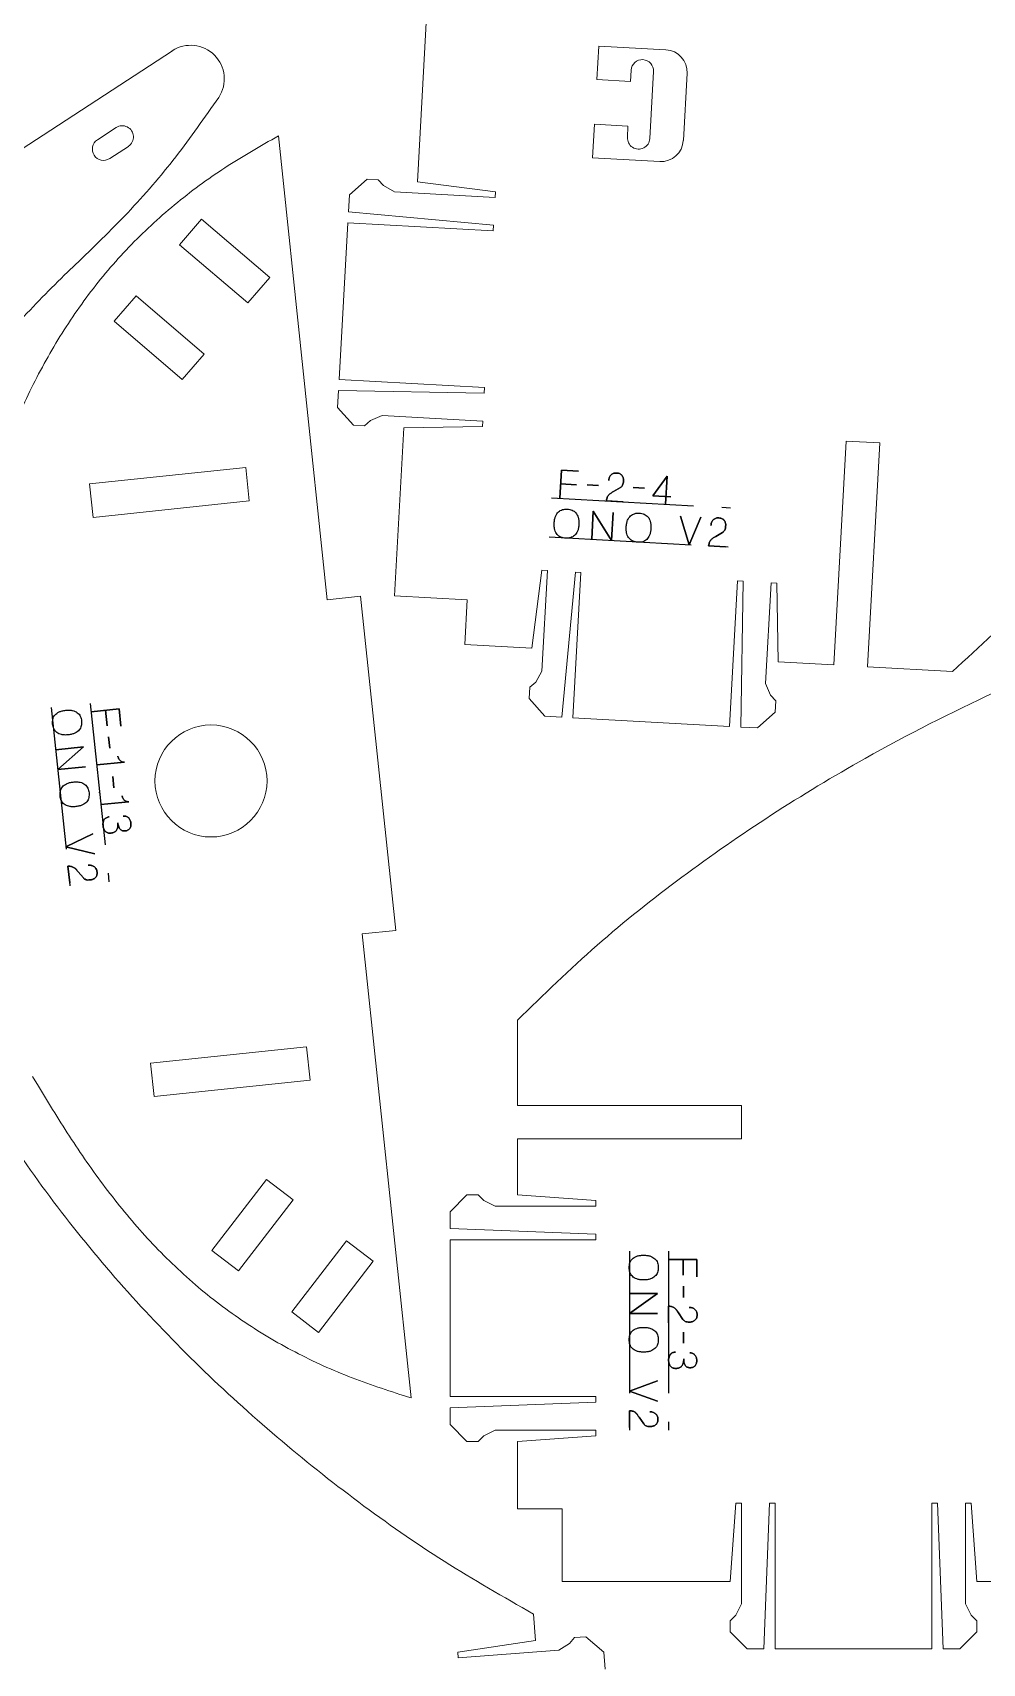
# Model space of a CAD drawing. Header units: millimetres. Extents: x 8 to 591, y 12 to 890.
# Drawn here: x 417.9 to 502.7, y 169.9 to 315.5 of the extents above; entities that cross this region are included whole.
import ezdxf

# ---------------------------------------------------------------- set-up
doc = ezdxf.new("R2010")
doc.units = ezdxf.units.MM
doc.header["$PDSIZE"] = -1
doc.linetypes.add('CENTERX2', pattern=[20.32, 12.7, -2.54, 2.54, -2.54])

msp = doc.modelspace()

# ---------------------------------------------------------------- linework, layer by layer
at = {"color": 7, "linetype": 'Continuous', "lineweight": 15}
for p, q in [((453.66, 328.13), (452.23, 302.17)), ((409.47, 300.23), (430.36, 313.87)), ((468.42, 314.29), (468.26, 311.3)), ((474.41, 313.96), (468.42, 314.29)), ((471.25, 311.13), (471.31, 312.13)), ((473.31, 312.02), (472.97, 306.03)), ((475.97, 305.87), (476.3, 311.86)), ((468.26, 311.3), (471.25, 311.13)), ((468.04, 307.31), (467.87, 304.31)), ((471.03, 307.14), (468.04, 307.31)), ((425.35, 307.02), (423.67, 305.92)), ((444.18, 264.87), (439.83, 306.28)), ((470.98, 306.14), (471.03, 307.14)), ((426.44, 305.34), (424.77, 304.25)), ((467.87, 304.31), (473.86, 303.98)), ((446.16, 301), (447.74, 302.42)), ((447.74, 302.42), (448.74, 302.36)), ((448.74, 302.36), (449.21, 301.83)), ((449.21, 301.83), (450.18, 301.28)), ((459.19, 301.28), (452.23, 302.17)), ((446.07, 299.5), (446.16, 301)), ((450.18, 301.28), (459.16, 300.78)), ((459.16, 300.78), (459.19, 301.28)), ((432.96, 298.84), (431.01, 296.56)), ((439.05, 293.64), (432.96, 298.84)), ((446.02, 298.5), (445.25, 284.53)), ((446.02, 298.5), (459, 297.79)), ((459.03, 298.29), (446.07, 299.5)), ((459, 297.79), (459.03, 298.29)), ((431.01, 296.56), (437.1, 291.36)), ((421.72, 294.79), (420.99, 294.11)), ((437.1, 291.36), (439.05, 293.64)), ((427.12, 292), (425.17, 289.72)), ((433.2, 286.8), (427.12, 292)), ((425.17, 289.72), (431.25, 284.52)), ((431.25, 284.52), (433.2, 286.8)), ((445.25, 284.53), (458.23, 283.81)), ((445.19, 283.53), (445.11, 282.03)), ((458.2, 283.31), (445.19, 283.53)), ((458.23, 283.81), (458.2, 283.31)), ((445.11, 282.03), (446.53, 280.45)), ((448.05, 280.87), (449.08, 281.31)), ((449.08, 281.31), (458.06, 280.81)), ((446.53, 280.45), (447.52, 280.39)), ((447.52, 280.39), (448.05, 280.87)), ((450.19, 265.22), (451.02, 280.2)), ((458.04, 280.32), (451.02, 280.2)), ((458.06, 280.81), (458.04, 280.32)), ((490.51, 279.02), (489.41, 259.05)), ((493.51, 278.86), (490.51, 279.02)), ((492.41, 258.89), (493.51, 278.86)), ((436.91, 276.67), (422.98, 275.21)), ((437.22, 273.69), (436.91, 276.67)), ((422.98, 275.21), (423.3, 272.22)), ((423.3, 272.22), (437.22, 273.69)), ((463.34, 267.5), (462.45, 260.54)), ((463.84, 267.48), (463.34, 267.5)), ((463.34, 258.49), (463.84, 267.48)), ((466.33, 267.34), (465.12, 254.39)), ((466.12, 254.33), (466.83, 267.31)), ((466.83, 267.31), (466.33, 267.34)), ((480.1, 253.56), (480.81, 266.54)), ((480.81, 266.54), (481.31, 266.51)), ((481.31, 266.51), (481.09, 253.5)), ((447.16, 265.18), (444.18, 264.87)), ((450.3, 235.34), (447.16, 265.18)), ((456.68, 264.87), (450.19, 265.22)), ((483.31, 257.39), (483.81, 266.37)), ((483.81, 266.37), (484.31, 266.35)), ((484.31, 266.35), (484.42, 259.33)), ((456.46, 260.87), (456.68, 264.87)), ((462.45, 260.54), (456.46, 260.87)), ((489.41, 259.05), (484.42, 259.33)), ((462.79, 257.52), (463.34, 258.49)), ((500, 258.47), (492.41, 258.89)), ((462.21, 256.05), (462.26, 257.05)), ((462.26, 257.05), (462.79, 257.52)), ((483.76, 256.36), (483.31, 257.39)), ((484.23, 255.84), (483.76, 256.36)), ((463.62, 254.47), (462.21, 256.05)), ((482.59, 253.42), (484.17, 254.84)), ((484.17, 254.84), (484.23, 255.84)), ((465.12, 254.39), (463.62, 254.47)), ((480.1, 253.56), (466.12, 254.33)), ((481.09, 253.5), (482.59, 253.42)), ((450.3, 235.34), (447.31, 235.03)), ((447.31, 235.03), (451.67, 193.62)), ((461.16, 227.33), (461.16, 219.73)), ((428.42, 223.49), (442.34, 224.96)), ((442.34, 224.96), (442.65, 221.97)), ((428.73, 220.51), (428.42, 223.49)), ((418.4, 221.44), (417.89, 222.3)), ((442.65, 221.97), (428.73, 220.51)), ((461.16, 219.73), (481.16, 219.73)), ((481.16, 219.73), (481.16, 216.73)), ((461.16, 216.73), (461.16, 211.73)), ((481.16, 216.73), (461.16, 216.73)), ((433.89, 206.77), (438.75, 213.12)), ((438.75, 213.12), (441.14, 211.29)), ((441.14, 211.29), (436.27, 204.95)), ((455.16, 210.23), (456.66, 211.73)), ((456.66, 211.73), (457.66, 211.73)), ((457.66, 211.73), (458.16, 211.23)), ((458.16, 211.23), (459.16, 210.73)), ((468.16, 211.23), (461.16, 211.73)), ((468.16, 210.73), (468.16, 211.23)), ((455.16, 208.73), (455.16, 210.23)), ((459.16, 210.73), (468.16, 210.73)), ((468.16, 208.23), (455.16, 208.73)), ((468.16, 207.73), (468.16, 208.23)), ((436.27, 204.95), (433.89, 206.77)), ((441.03, 201.29), (445.9, 207.64)), ((445.9, 207.64), (448.28, 205.82)), ((455.16, 207.73), (455.16, 193.73)), ((455.16, 207.73), (468.16, 207.73)), ((448.28, 205.82), (443.41, 199.47)), ((443.41, 199.47), (441.03, 201.29)), ((455.16, 193.73), (468.16, 193.73)), ((468.16, 193.73), (468.16, 193.23)), ((468.16, 193.23), (455.16, 192.73)), ((455.16, 192.73), (455.16, 191.23)), ((455.16, 191.23), (456.66, 189.73)), ((458.16, 190.23), (459.16, 190.73)), ((459.16, 190.73), (468.16, 190.73)), ((468.16, 190.73), (468.16, 190.23)), ((456.66, 189.73), (457.66, 189.73)), ((457.66, 189.73), (458.16, 190.23)), ((468.16, 190.23), (461.16, 189.73)), ((461.16, 189.73), (461.16, 183.73)), ((461.16, 183.73), (465.16, 183.73)), ((465.16, 183.73), (465.16, 177.23)), ((480.66, 184.23), (480.16, 177.23)), ((481.16, 184.23), (480.66, 184.23)), ((481.16, 175.23), (481.16, 184.23)), ((483.66, 184.23), (483.16, 171.23)), ((484.16, 184.23), (483.66, 184.23)), ((484.16, 171.23), (484.16, 184.23)), ((498.16, 184.23), (498.66, 184.23)), ((498.16, 171.23), (498.16, 184.23)), ((498.66, 184.23), (499.16, 171.23)), ((501.16, 184.23), (501.66, 184.23)), ((501.16, 175.23), (501.16, 184.23)), ((501.66, 184.23), (502.16, 177.23)), ((465.16, 177.23), (480.16, 177.23)), ((528.16, 177.23), (502.16, 177.23)), ((480.66, 174.23), (481.16, 175.23)), ((501.66, 174.23), (501.16, 175.23)), ((462.78, 171.95), (462.6, 174.32)), ((480.16, 173.73), (480.66, 174.23)), ((480.16, 172.73), (480.16, 173.73)), ((502.16, 173.73), (501.66, 174.23)), ((502.16, 172.73), (502.16, 173.73)), ((455.84, 170.92), (462.78, 171.95)), ((466.27, 172.22), (465.81, 171.68)), ((467.27, 172.29), (466.27, 172.22)), ((468.88, 170.91), (467.27, 172.29)), ((481.66, 171.23), (480.16, 172.73)), ((500.66, 171.23), (502.16, 172.73)), ((455.88, 170.42), (455.84, 170.92)), ((464.85, 171.1), (455.88, 170.42)), ((465.81, 171.68), (464.85, 171.1)), ((468.99, 169.41), (468.88, 170.91)), ((483.16, 171.23), (481.66, 171.23)), ((498.16, 171.23), (484.16, 171.23)), ((499.16, 171.23), (500.66, 171.23))]:
    msp.add_line(p, q, dxfattribs=at)
at = {"color": 7, "linetype": 'CENTERX2'}
for p, q in [((464.2, 273.97), (480.17, 273.08)), ((464, 270.47), (479.98, 269.59)), ((419.55, 255.24), (421.22, 239.33)), ((423.03, 255.61), (424.7, 239.69)), ((471.16, 206.73), (471.16, 190.73)), ((474.66, 206.73), (474.66, 190.73))]:
    msp.add_line(p, q, dxfattribs=at)
at = {"color": 7, "linetype": 'Continuous', "flags": 128}
for points in [[(465.08, 276.42), (466.62, 276.34), (466.62, 276.34), (465.08, 276.42), (465.08, 276.42), (464.94, 273.93), (464.94, 273.93), (465.08, 276.42)], [(465.01, 275.21), (466.42, 275.13), (466.42, 275.13), (465.01, 275.21)], [(469.11, 273.69), (469.12, 273.79), (469.14, 273.87), (469.16, 273.95), (469.18, 274.01), (469.21, 274.08), (469.25, 274.13), (469.29, 274.19), (469.33, 274.23), (469.37, 274.28), (469.42, 274.32), (469.47, 274.36), (469.52, 274.39), (469.63, 274.46), (469.74, 274.53), (469.74, 274.53), (470.35, 274.89), (470.35, 274.89), (470.4, 274.92), (470.44, 274.95), (470.47, 274.99), (470.5, 275.02), (470.55, 275.1), (470.58, 275.18), (470.6, 275.26), (470.62, 275.35), (470.62, 275.44), (470.63, 275.53), (470.63, 275.53), (470.63, 275.57), (470.63, 275.62), (470.62, 275.67), (470.61, 275.72), (470.59, 275.78), (470.57, 275.83), (470.55, 275.88), (470.52, 275.93), (470.48, 275.98), (470.44, 276.02), (470.39, 276.06), (470.33, 276.1), (470.27, 276.13), (470.19, 276.16), (470.11, 276.17), (470.03, 276.18), (470.03, 276.18), (469.94, 276.18), (469.85, 276.17), (469.78, 276.16), (469.71, 276.14), (469.65, 276.1), (469.59, 276.07), (469.54, 276.03), (469.49, 275.98), (469.45, 275.93), (469.41, 275.88), (469.38, 275.82), (469.36, 275.76), (469.34, 275.69), (469.33, 275.63), (469.32, 275.57), (469.31, 275.5), (469.31, 275.5), (469.32, 275.57), (469.33, 275.63), (469.34, 275.69), (469.36, 275.76), (469.38, 275.82), (469.41, 275.88), (469.45, 275.93), (469.49, 275.98), (469.54, 276.03), (469.59, 276.07), (469.65, 276.1), (469.71, 276.14), (469.78, 276.16), (469.85, 276.17), (469.94, 276.18), (470.03, 276.18), (470.03, 276.18), (470.11, 276.17), (470.19, 276.16), (470.27, 276.13), (470.33, 276.1), (470.39, 276.06), (470.44, 276.02), (470.48, 275.98), (470.52, 275.93), (470.55, 275.88), (470.57, 275.83), (470.59, 275.78), (470.61, 275.72), (470.62, 275.67), (470.63, 275.62), (470.63, 275.57), (470.63, 275.53), (470.63, 275.53), (470.62, 275.44), (470.62, 275.35), (470.6, 275.26), (470.58, 275.18), (470.55, 275.1), (470.5, 275.02), (470.47, 274.99), (470.44, 274.95), (470.4, 274.92), (470.35, 274.89), (470.35, 274.89), (469.74, 274.53), (469.74, 274.53), (469.63, 274.46), (469.52, 274.39), (469.47, 274.36), (469.42, 274.32), (469.37, 274.28), (469.33, 274.23), (469.29, 274.19), (469.25, 274.13), (469.21, 274.08), (469.18, 274.01), (469.16, 273.95), (469.14, 273.87), (469.12, 273.79), (469.11, 273.69), (469.11, 273.69), (470.6, 273.61), (470.6, 273.61), (469.11, 273.69)], [(474.52, 275.9), (473.25, 274.13), (473.25, 274.13), (474.86, 274.04), (474.86, 274.04), (473.25, 274.13), (473.25, 274.13), (474.52, 275.9), (474.52, 275.9), (474.38, 273.4), (474.38, 273.4), (474.52, 275.9)], [(468.4, 275.05), (467.39, 275.11), (467.39, 275.11), (468.4, 275.05)], [(472.5, 274.82), (471.49, 274.88), (471.49, 274.88), (472.5, 274.82)], [(465.47, 270.36), (465.36, 270.37), (465.25, 270.39), (465.15, 270.41), (465.05, 270.45), (464.96, 270.49), (464.87, 270.55), (464.79, 270.61), (464.71, 270.69), (464.65, 270.77), (464.59, 270.87), (464.54, 270.98), (464.5, 271.1), (464.48, 271.16), (464.47, 271.23), (464.46, 271.3), (464.45, 271.38), (464.44, 271.46), (464.44, 271.54), (464.44, 271.62), (464.45, 271.71), (464.45, 271.71), (464.45, 271.8), (464.46, 271.88), (464.47, 271.96), (464.48, 272.04), (464.5, 272.11), (464.52, 272.18), (464.54, 272.25), (464.57, 272.31), (464.62, 272.43), (464.68, 272.53), (464.75, 272.62), (464.82, 272.7), (464.91, 272.77), (464.99, 272.83), (465.09, 272.87), (465.19, 272.91), (465.29, 272.93), (465.39, 272.95), (465.5, 272.95), (465.62, 272.95), (465.62, 272.95), (465.73, 272.94), (465.84, 272.92), (465.94, 272.89), (466.04, 272.86), (466.13, 272.81), (466.22, 272.76), (466.3, 272.69), (466.38, 272.62), (466.44, 272.53), (466.5, 272.43), (466.55, 272.32), (466.59, 272.2), (466.61, 272.14), (466.62, 272.07), (466.63, 272), (466.64, 271.92), (466.65, 271.84), (466.65, 271.76), (466.65, 271.68), (466.64, 271.59), (466.64, 271.59), (466.64, 271.5), (466.63, 271.42), (466.62, 271.34), (466.6, 271.26), (466.59, 271.19), (466.57, 271.12), (466.55, 271.05), (466.52, 270.99), (466.47, 270.87), (466.41, 270.77), (466.34, 270.68), (466.26, 270.6), (466.18, 270.54), (466.1, 270.48), (466, 270.44), (465.9, 270.4), (465.8, 270.38), (465.69, 270.36), (465.59, 270.36)], [(465.47, 270.36), (465.36, 270.37), (465.25, 270.39), (465.15, 270.41), (465.05, 270.45), (464.96, 270.49), (464.87, 270.55), (464.79, 270.61), (464.71, 270.69), (464.65, 270.77), (464.59, 270.87), (464.54, 270.98), (464.5, 271.1), (464.48, 271.16), (464.47, 271.23), (464.46, 271.3), (464.45, 271.38), (464.44, 271.46), (464.44, 271.54), (464.44, 271.62), (464.45, 271.71), (464.45, 271.71), (464.45, 271.8), (464.46, 271.88), (464.47, 271.96), (464.48, 272.04), (464.5, 272.11), (464.52, 272.18), (464.54, 272.25), (464.57, 272.31), (464.62, 272.43), (464.68, 272.53), (464.75, 272.62), (464.82, 272.7), (464.91, 272.77), (464.99, 272.83), (465.09, 272.87), (465.19, 272.91), (465.29, 272.93), (465.39, 272.95), (465.5, 272.95), (465.62, 272.95), (465.62, 272.95), (465.73, 272.94), (465.84, 272.92), (465.94, 272.89), (466.04, 272.86), (466.13, 272.81), (466.22, 272.76), (466.3, 272.69), (466.38, 272.62), (466.44, 272.53), (466.5, 272.43), (466.55, 272.32), (466.59, 272.2), (466.61, 272.14), (466.62, 272.07), (466.63, 272), (466.64, 271.92), (466.65, 271.84), (466.65, 271.76), (466.65, 271.68), (466.64, 271.59), (466.64, 271.59), (466.64, 271.5), (466.63, 271.42), (466.62, 271.34), (466.6, 271.26), (466.59, 271.19), (466.57, 271.12), (466.55, 271.05), (466.52, 270.99), (466.47, 270.87), (466.41, 270.77), (466.34, 270.68), (466.26, 270.6), (466.18, 270.54), (466.1, 270.48), (466, 270.44), (465.9, 270.4), (465.8, 270.38), (465.69, 270.36), (465.59, 270.36), (465.47, 270.36)], [(467.93, 272.76), (469.57, 270.16), (469.57, 270.16), (469.7, 272.66), (469.7, 272.66), (469.57, 270.16), (469.57, 270.16), (467.93, 272.76), (467.93, 272.76), (467.79, 270.26), (467.79, 270.26), (467.93, 272.76)], [(471.91, 270), (471.79, 270.01), (471.69, 270.03), (471.58, 270.06), (471.48, 270.09), (471.39, 270.14), (471.3, 270.19), (471.22, 270.26), (471.15, 270.33), (471.08, 270.42), (471.02, 270.52), (470.97, 270.62), (470.93, 270.74), (470.91, 270.81), (470.9, 270.88), (470.89, 270.95), (470.88, 271.02), (470.88, 271.1), (470.87, 271.18), (470.87, 271.27), (470.88, 271.36), (470.88, 271.36), (470.88, 271.44), (470.89, 271.53), (470.9, 271.61), (470.92, 271.69), (470.93, 271.76), (470.95, 271.83), (470.97, 271.9), (471, 271.96), (471.05, 272.07), (471.11, 272.18), (471.18, 272.27), (471.26, 272.35), (471.34, 272.42), (471.43, 272.47), (471.52, 272.52), (471.62, 272.55), (471.72, 272.58), (471.83, 272.59), (471.94, 272.6), (472.05, 272.6), (472.05, 272.6), (472.16, 272.59), (472.27, 272.57), (472.37, 272.54), (472.47, 272.5), (472.57, 272.46), (472.65, 272.4), (472.73, 272.34), (472.81, 272.26), (472.88, 272.18), (472.93, 272.08), (472.98, 271.97), (473.02, 271.85), (473.04, 271.78), (473.05, 271.71), (473.06, 271.64), (473.07, 271.57), (473.08, 271.49), (473.08, 271.41), (473.08, 271.32), (473.08, 271.24), (473.08, 271.24), (473.07, 271.15), (473.06, 271.06), (473.05, 270.98), (473.04, 270.9), (473.02, 270.83), (473, 270.76), (472.98, 270.69), (472.96, 270.63), (472.9, 270.52), (472.84, 270.42), (472.77, 270.32), (472.7, 270.25), (472.62, 270.18), (472.53, 270.13), (472.43, 270.08), (472.34, 270.05), (472.23, 270.02), (472.13, 270.01), (472.02, 270)], [(471.91, 270), (471.79, 270.01), (471.69, 270.03), (471.58, 270.06), (471.48, 270.09), (471.39, 270.14), (471.3, 270.19), (471.22, 270.26), (471.15, 270.33), (471.08, 270.42), (471.02, 270.52), (470.97, 270.62), (470.93, 270.74), (470.91, 270.81), (470.9, 270.88), (470.89, 270.95), (470.88, 271.02), (470.88, 271.1), (470.87, 271.18), (470.87, 271.27), (470.88, 271.36), (470.88, 271.36), (470.88, 271.44), (470.89, 271.53), (470.9, 271.61), (470.92, 271.69), (470.93, 271.76), (470.95, 271.83), (470.97, 271.9), (471, 271.96), (471.05, 272.07), (471.11, 272.18), (471.18, 272.27), (471.26, 272.35), (471.34, 272.42), (471.43, 272.47), (471.52, 272.52), (471.62, 272.55), (471.72, 272.58), (471.83, 272.59), (471.94, 272.6), (472.05, 272.6), (472.05, 272.6), (472.16, 272.59), (472.27, 272.57), (472.37, 272.54), (472.47, 272.5), (472.57, 272.46), (472.65, 272.4), (472.73, 272.34), (472.81, 272.26), (472.88, 272.18), (472.93, 272.08), (472.98, 271.97), (473.02, 271.85), (473.04, 271.78), (473.05, 271.71), (473.06, 271.64), (473.07, 271.57), (473.08, 271.49), (473.08, 271.41), (473.08, 271.32), (473.08, 271.24), (473.08, 271.24), (473.07, 271.15), (473.06, 271.06), (473.05, 270.98), (473.04, 270.9), (473.02, 270.83), (473, 270.76), (472.98, 270.69), (472.96, 270.63), (472.9, 270.52), (472.84, 270.42), (472.77, 270.32), (472.7, 270.25), (472.62, 270.18), (472.53, 270.13), (472.43, 270.08), (472.34, 270.05), (472.23, 270.02), (472.13, 270.01), (472.02, 270), (471.91, 270)], [(476.48, 269.78), (475.71, 272.33), (475.71, 272.33), (476.48, 269.78), (476.48, 269.78), (477.53, 272.23), (477.53, 272.23), (476.48, 269.78)], [(478.23, 269.69), (478.24, 269.78), (478.26, 269.86), (478.28, 269.94), (478.3, 270.01), (478.33, 270.07), (478.37, 270.12), (478.41, 270.18), (478.45, 270.23), (478.49, 270.27), (478.54, 270.31), (478.59, 270.35), (478.64, 270.39), (478.75, 270.45), (478.86, 270.52), (478.86, 270.52), (479.47, 270.88), (479.47, 270.88), (479.52, 270.91), (479.56, 270.95), (479.59, 270.98), (479.62, 271.02), (479.67, 271.09), (479.7, 271.17), (479.72, 271.26), (479.74, 271.34), (479.74, 271.43), (479.75, 271.52), (479.75, 271.52), (479.75, 271.56), (479.75, 271.61), (479.74, 271.66), (479.73, 271.71), (479.71, 271.77), (479.69, 271.82), (479.67, 271.87), (479.64, 271.92), (479.6, 271.97), (479.56, 272.01), (479.51, 272.05), (479.45, 272.09), (479.39, 272.12), (479.31, 272.15), (479.23, 272.16), (479.15, 272.17), (479.15, 272.17), (479.06, 272.17), (478.97, 272.17), (478.9, 272.15), (478.83, 272.13), (478.77, 272.1), (478.71, 272.06), (478.66, 272.02), (478.61, 271.97), (478.57, 271.92), (478.53, 271.87), (478.5, 271.81), (478.48, 271.75), (478.46, 271.68), (478.45, 271.62), (478.44, 271.56), (478.43, 271.49), (478.43, 271.49), (478.44, 271.56), (478.45, 271.62), (478.46, 271.68), (478.48, 271.75), (478.5, 271.81), (478.53, 271.87), (478.57, 271.92), (478.61, 271.97), (478.66, 272.02), (478.71, 272.06), (478.77, 272.1), (478.83, 272.13), (478.9, 272.15), (478.97, 272.17), (479.06, 272.17), (479.15, 272.17), (479.15, 272.17), (479.23, 272.16), (479.31, 272.15), (479.39, 272.12), (479.45, 272.09), (479.51, 272.05), (479.56, 272.01), (479.6, 271.97), (479.64, 271.92), (479.67, 271.87), (479.69, 271.82), (479.71, 271.77), (479.73, 271.71), (479.74, 271.66), (479.75, 271.61), (479.75, 271.56), (479.75, 271.52), (479.75, 271.52), (479.74, 271.43), (479.74, 271.34), (479.72, 271.26), (479.7, 271.17), (479.67, 271.09), (479.62, 271.02), (479.59, 270.98), (479.56, 270.95), (479.52, 270.91), (479.47, 270.88), (479.47, 270.88), (478.86, 270.52), (478.86, 270.52), (478.75, 270.45), (478.64, 270.39), (478.59, 270.35), (478.54, 270.31), (478.49, 270.27), (478.45, 270.23), (478.41, 270.18), (478.37, 270.12), (478.33, 270.07), (478.3, 270.01), (478.28, 269.94), (478.26, 269.86), (478.24, 269.78), (478.23, 269.69), (478.23, 269.69), (479.72, 269.6), (479.72, 269.6), (478.23, 269.69)], [(419.67, 253.77), (419.66, 253.88), (419.67, 253.99), (419.68, 254.1), (419.7, 254.2), (419.72, 254.3), (419.76, 254.4), (419.81, 254.49), (419.88, 254.57), (419.95, 254.65), (420.04, 254.72), (420.14, 254.79), (420.25, 254.85), (420.31, 254.88), (420.37, 254.9), (420.44, 254.92), (420.52, 254.94), (420.59, 254.96), (420.67, 254.98), (420.76, 254.99), (420.84, 255), (420.84, 255), (420.93, 255.01), (421.02, 255.01), (421.1, 255.01), (421.18, 255.01), (421.25, 255.01), (421.32, 255), (421.39, 254.99), (421.46, 254.98), (421.58, 254.94), (421.69, 254.9), (421.79, 254.85), (421.88, 254.78), (421.96, 254.71), (422.03, 254.64), (422.09, 254.55), (422.14, 254.46), (422.18, 254.36), (422.21, 254.26), (422.24, 254.15), (422.25, 254.04), (422.25, 254.04), (422.26, 253.93), (422.26, 253.82), (422.25, 253.71), (422.23, 253.61), (422.2, 253.51), (422.16, 253.41), (422.11, 253.32), (422.05, 253.24), (421.97, 253.16), (421.88, 253.08), (421.78, 253.02), (421.67, 252.96), (421.61, 252.93), (421.54, 252.91), (421.47, 252.89), (421.4, 252.87), (421.33, 252.85), (421.25, 252.83), (421.16, 252.82), (421.08, 252.81), (421.08, 252.81), (420.99, 252.8), (420.9, 252.8), (420.82, 252.79), (420.74, 252.8), (420.67, 252.8), (420.59, 252.81), (420.53, 252.82), (420.46, 252.83), (420.34, 252.87), (420.23, 252.91), (420.13, 252.96), (420.04, 253.03), (419.96, 253.1), (419.89, 253.17), (419.83, 253.26), (419.78, 253.35), (419.74, 253.45), (419.71, 253.55), (419.69, 253.66)], [(419.67, 253.77), (419.66, 253.88), (419.67, 253.99), (419.68, 254.1), (419.7, 254.2), (419.72, 254.3), (419.76, 254.4), (419.81, 254.49), (419.88, 254.57), (419.95, 254.65), (420.04, 254.72), (420.14, 254.79), (420.25, 254.85), (420.31, 254.88), (420.37, 254.9), (420.44, 254.92), (420.52, 254.94), (420.59, 254.96), (420.67, 254.98), (420.76, 254.99), (420.84, 255), (420.84, 255), (420.93, 255.01), (421.02, 255.01), (421.1, 255.01), (421.18, 255.01), (421.25, 255.01), (421.32, 255), (421.39, 254.99), (421.46, 254.98), (421.58, 254.94), (421.69, 254.9), (421.79, 254.85), (421.88, 254.78), (421.96, 254.71), (422.03, 254.64), (422.09, 254.55), (422.14, 254.46), (422.18, 254.36), (422.21, 254.26), (422.24, 254.15), (422.25, 254.04), (422.25, 254.04), (422.26, 253.93), (422.26, 253.82), (422.25, 253.71), (422.23, 253.61), (422.2, 253.51), (422.16, 253.41), (422.11, 253.32), (422.05, 253.24), (421.97, 253.16), (421.88, 253.08), (421.78, 253.02), (421.67, 252.96), (421.61, 252.93), (421.54, 252.91), (421.47, 252.89), (421.4, 252.87), (421.33, 252.85), (421.25, 252.83), (421.16, 252.82), (421.08, 252.81), (421.08, 252.81), (420.99, 252.8), (420.9, 252.8), (420.82, 252.79), (420.74, 252.8), (420.67, 252.8), (420.59, 252.81), (420.53, 252.82), (420.46, 252.83), (420.34, 252.87), (420.23, 252.91), (420.13, 252.96), (420.04, 253.03), (419.96, 253.1), (419.89, 253.17), (419.83, 253.26), (419.78, 253.35), (419.74, 253.45), (419.71, 253.55), (419.69, 253.66), (419.67, 253.77)], [(425.6, 255.12), (425.76, 253.58), (425.76, 253.58), (425.6, 255.12), (425.6, 255.12), (423.11, 254.86), (423.11, 254.86), (425.6, 255.12)], [(424.39, 255), (424.54, 253.6), (424.54, 253.6), (424.39, 255)], [(424.77, 251.63), (424.67, 252.63), (424.67, 252.63), (424.77, 251.63)], [(422.43, 251.73), (420.13, 249.7), (420.13, 249.7), (422.62, 249.96), (422.62, 249.96), (420.13, 249.7), (420.13, 249.7), (422.43, 251.73), (422.43, 251.73), (419.95, 251.47), (419.95, 251.47), (422.43, 251.73)], [(426.09, 250.38), (426.02, 250.38), (425.95, 250.38), (425.88, 250.4), (425.83, 250.42), (425.77, 250.45), (425.73, 250.49), (425.69, 250.52), (425.65, 250.57), (425.61, 250.61), (425.59, 250.66), (425.56, 250.7), (425.54, 250.75), (425.52, 250.8), (425.51, 250.84), (425.5, 250.88), (425.49, 250.91), (425.49, 250.91), (425.5, 250.88), (425.51, 250.84), (425.52, 250.8), (425.54, 250.75), (425.56, 250.7), (425.59, 250.66), (425.61, 250.61), (425.65, 250.57), (425.69, 250.52), (425.73, 250.49), (425.77, 250.45), (425.83, 250.42), (425.88, 250.4), (425.95, 250.38), (426.02, 250.38), (426.09, 250.38), (426.09, 250.38), (423.61, 250.12), (423.61, 250.12), (426.09, 250.38)], [(425.14, 248.09), (425.04, 249.09), (425.04, 249.09), (425.14, 248.09)], [(420.35, 247.36), (420.34, 247.47), (420.34, 247.58), (420.35, 247.69), (420.37, 247.79), (420.4, 247.89), (420.44, 247.99), (420.49, 248.08), (420.55, 248.17), (420.62, 248.24), (420.71, 248.32), (420.81, 248.38), (420.92, 248.44), (420.98, 248.47), (421.05, 248.49), (421.12, 248.52), (421.19, 248.54), (421.27, 248.55), (421.35, 248.57), (421.43, 248.58), (421.52, 248.59), (421.52, 248.59), (421.61, 248.6), (421.69, 248.61), (421.77, 248.61), (421.85, 248.61), (421.92, 248.6), (422, 248.59), (422.07, 248.58), (422.13, 248.57), (422.25, 248.54), (422.37, 248.49), (422.47, 248.44), (422.56, 248.38), (422.64, 248.31), (422.71, 248.23), (422.77, 248.14), (422.82, 248.05), (422.86, 247.95), (422.89, 247.85), (422.91, 247.75), (422.93, 247.63), (422.93, 247.63), (422.94, 247.52), (422.93, 247.41), (422.92, 247.31), (422.9, 247.2), (422.88, 247.1), (422.84, 247.01), (422.78, 246.92), (422.72, 246.83), (422.65, 246.75), (422.56, 246.68), (422.46, 246.61), (422.34, 246.55), (422.28, 246.53), (422.22, 246.5), (422.15, 246.48), (422.08, 246.46), (422, 246.44), (421.92, 246.43), (421.84, 246.41), (421.75, 246.4), (421.75, 246.4), (421.66, 246.39), (421.58, 246.39), (421.49, 246.39), (421.42, 246.39), (421.34, 246.39), (421.27, 246.4), (421.2, 246.41), (421.13, 246.43), (421.01, 246.46), (420.9, 246.5), (420.8, 246.56), (420.71, 246.62), (420.63, 246.69), (420.57, 246.77), (420.51, 246.85), (420.46, 246.94), (420.42, 247.04), (420.39, 247.14), (420.36, 247.25)], [(420.35, 247.36), (420.34, 247.47), (420.34, 247.58), (420.35, 247.69), (420.37, 247.79), (420.4, 247.89), (420.44, 247.99), (420.49, 248.08), (420.55, 248.17), (420.62, 248.24), (420.71, 248.32), (420.81, 248.38), (420.92, 248.44), (420.98, 248.47), (421.05, 248.49), (421.12, 248.52), (421.19, 248.54), (421.27, 248.55), (421.35, 248.57), (421.43, 248.58), (421.52, 248.59), (421.52, 248.59), (421.61, 248.6), (421.69, 248.61), (421.77, 248.61), (421.85, 248.61), (421.92, 248.6), (422, 248.59), (422.07, 248.58), (422.13, 248.57), (422.25, 248.54), (422.37, 248.49), (422.47, 248.44), (422.56, 248.38), (422.64, 248.31), (422.71, 248.23), (422.77, 248.14), (422.82, 248.05), (422.86, 247.95), (422.89, 247.85), (422.91, 247.75), (422.93, 247.63), (422.93, 247.63), (422.94, 247.52), (422.93, 247.41), (422.92, 247.31), (422.9, 247.2), (422.88, 247.1), (422.84, 247.01), (422.78, 246.92), (422.72, 246.83), (422.65, 246.75), (422.56, 246.68), (422.46, 246.61), (422.34, 246.55), (422.28, 246.53), (422.22, 246.5), (422.15, 246.48), (422.08, 246.46), (422, 246.44), (421.92, 246.43), (421.84, 246.41), (421.75, 246.4), (421.75, 246.4), (421.66, 246.39), (421.58, 246.39), (421.49, 246.39), (421.42, 246.39), (421.34, 246.39), (421.27, 246.4), (421.2, 246.41), (421.13, 246.43), (421.01, 246.46), (420.9, 246.5), (420.8, 246.56), (420.71, 246.62), (420.63, 246.69), (420.57, 246.77), (420.51, 246.85), (420.46, 246.94), (420.42, 247.04), (420.39, 247.14), (420.36, 247.25), (420.35, 247.36)], [(426.47, 246.84), (426.39, 246.84), (426.32, 246.85), (426.26, 246.86), (426.2, 246.88), (426.15, 246.91), (426.1, 246.95), (426.06, 246.99), (426.02, 247.03), (425.99, 247.07), (425.96, 247.12), (425.93, 247.16), (425.91, 247.21), (425.9, 247.26), (425.88, 247.3), (425.87, 247.34), (425.87, 247.37), (425.87, 247.37), (425.87, 247.34), (425.88, 247.3), (425.9, 247.26), (425.91, 247.21), (425.93, 247.16), (425.96, 247.12), (425.99, 247.07), (426.02, 247.03), (426.06, 246.99), (426.1, 246.95), (426.15, 246.91), (426.2, 246.88), (426.26, 246.86), (426.32, 246.85), (426.39, 246.84), (426.47, 246.84), (426.47, 246.84), (423.98, 246.58), (423.98, 246.58), (426.47, 246.84)], [(424.72, 245.49), (424.65, 245.48), (424.59, 245.46), (424.53, 245.44), (424.47, 245.41), (424.42, 245.38), (424.37, 245.34), (424.33, 245.3), (424.29, 245.25), (424.26, 245.2), (424.23, 245.14), (424.21, 245.08), (424.19, 245.01), (424.18, 244.94), (424.17, 244.87), (424.17, 244.79), (424.18, 244.71), (424.18, 244.71), (424.19, 244.63), (424.2, 244.56), (424.22, 244.48), (424.24, 244.42), (424.27, 244.35), (424.3, 244.29), (424.34, 244.24), (424.38, 244.19), (424.43, 244.15), (424.48, 244.12), (424.53, 244.09), (424.59, 244.06), (424.66, 244.04), (424.73, 244.03), (424.81, 244.03), (424.89, 244.04), (424.89, 244.04), (424.97, 244.05), (425.05, 244.07), (425.12, 244.09), (425.18, 244.12), (425.24, 244.15), (425.3, 244.19), (425.34, 244.24), (425.39, 244.29), (425.42, 244.35), (425.45, 244.42), (425.47, 244.49), (425.49, 244.57), (425.5, 244.66), (425.51, 244.75), (425.5, 244.85), (425.5, 244.96), (425.5, 244.96), (425.51, 244.86), (425.53, 244.76), (425.55, 244.67), (425.58, 244.59), (425.61, 244.52), (425.64, 244.46), (425.68, 244.41), (425.72, 244.36), (425.76, 244.32), (425.81, 244.29), (425.86, 244.27), (425.92, 244.25), (425.97, 244.24), (426.03, 244.23), (426.09, 244.23), (426.15, 244.23), (426.15, 244.23), (426.21, 244.24), (426.27, 244.25), (426.32, 244.27), (426.37, 244.29), (426.42, 244.32), (426.47, 244.35), (426.51, 244.38), (426.55, 244.42), (426.58, 244.46), (426.61, 244.51), (426.63, 244.57), (426.65, 244.63), (426.67, 244.7), (426.67, 244.77), (426.67, 244.85), (426.67, 244.93), (426.67, 244.93), (426.65, 245.02), (426.64, 245.09), (426.61, 245.17), (426.58, 245.23), (426.55, 245.29), (426.51, 245.34), (426.47, 245.39), (426.42, 245.43), (426.38, 245.47), (426.33, 245.49), (426.27, 245.52), (426.21, 245.54), (426.16, 245.55), (426.1, 245.56), (426.04, 245.56), (425.97, 245.56), (425.97, 245.56), (426.04, 245.56), (426.1, 245.56), (426.16, 245.55), (426.21, 245.54), (426.27, 245.52), (426.33, 245.49), (426.38, 245.47), (426.42, 245.43), (426.47, 245.39), (426.51, 245.34), (426.55, 245.29), (426.58, 245.23), (426.61, 245.17), (426.64, 245.09), (426.65, 245.02), (426.67, 244.93), (426.67, 244.93), (426.67, 244.85), (426.67, 244.77), (426.67, 244.7), (426.65, 244.63), (426.63, 244.57), (426.61, 244.51), (426.58, 244.46), (426.55, 244.42), (426.51, 244.38), (426.47, 244.35), (426.42, 244.32), (426.37, 244.29), (426.32, 244.27), (426.27, 244.25), (426.21, 244.24), (426.15, 244.23), (426.15, 244.23), (426.09, 244.23), (426.03, 244.23), (425.97, 244.24), (425.92, 244.25), (425.86, 244.27), (425.81, 244.29), (425.76, 244.32), (425.72, 244.36), (425.68, 244.41), (425.64, 244.46), (425.61, 244.52), (425.58, 244.59), (425.55, 244.67), (425.53, 244.76), (425.51, 244.86), (425.5, 244.96), (425.5, 244.96), (425.5, 244.85), (425.51, 244.75), (425.5, 244.66), (425.49, 244.57), (425.47, 244.49), (425.45, 244.42), (425.42, 244.35), (425.39, 244.29), (425.34, 244.24), (425.3, 244.19), (425.24, 244.15), (425.18, 244.12), (425.12, 244.09), (425.05, 244.07), (424.97, 244.05), (424.89, 244.04), (424.89, 244.04), (424.81, 244.03), (424.73, 244.03), (424.66, 244.04), (424.59, 244.06), (424.53, 244.09), (424.48, 244.12), (424.43, 244.15), (424.38, 244.19), (424.34, 244.24), (424.3, 244.29), (424.27, 244.35), (424.24, 244.42), (424.22, 244.48), (424.2, 244.56), (424.19, 244.63), (424.18, 244.71), (424.18, 244.71), (424.17, 244.79), (424.17, 244.87), (424.18, 244.94), (424.19, 245.01), (424.21, 245.08), (424.23, 245.14), (424.26, 245.2), (424.29, 245.25), (424.33, 245.3), (424.37, 245.34), (424.42, 245.38), (424.47, 245.41), (424.53, 245.44), (424.59, 245.46), (424.65, 245.48), (424.72, 245.49)], [(420.86, 242.81), (423.25, 243.97), (423.25, 243.97), (420.86, 242.81), (420.86, 242.81), (423.44, 242.17), (423.44, 242.17), (420.86, 242.81)], [(421.04, 241.07), (421.13, 241.07), (421.22, 241.07), (421.29, 241.06), (421.37, 241.05), (421.43, 241.03), (421.49, 241), (421.55, 240.97), (421.61, 240.94), (421.66, 240.9), (421.71, 240.87), (421.75, 240.82), (421.8, 240.78), (421.88, 240.68), (421.96, 240.58), (421.96, 240.58), (422.42, 240.03), (422.42, 240.03), (422.46, 239.99), (422.49, 239.96), (422.53, 239.93), (422.57, 239.91), (422.66, 239.87), (422.74, 239.85), (422.83, 239.84), (422.91, 239.85), (423, 239.85), (423.09, 239.86), (423.09, 239.86), (423.13, 239.87), (423.18, 239.88), (423.23, 239.89), (423.28, 239.91), (423.33, 239.94), (423.38, 239.96), (423.43, 240), (423.47, 240.04), (423.51, 240.08), (423.55, 240.13), (423.58, 240.19), (423.61, 240.25), (423.63, 240.32), (423.64, 240.39), (423.64, 240.47), (423.64, 240.56), (423.64, 240.56), (423.63, 240.65), (423.61, 240.73), (423.58, 240.8), (423.54, 240.87), (423.5, 240.92), (423.46, 240.97), (423.41, 241.02), (423.36, 241.06), (423.3, 241.09), (423.24, 241.12), (423.18, 241.14), (423.11, 241.15), (423.05, 241.16), (422.98, 241.16), (422.92, 241.16), (422.85, 241.16), (422.85, 241.16), (422.92, 241.16), (422.98, 241.16), (423.05, 241.16), (423.11, 241.15), (423.18, 241.14), (423.24, 241.12), (423.3, 241.09), (423.36, 241.06), (423.41, 241.02), (423.46, 240.97), (423.5, 240.92), (423.54, 240.87), (423.58, 240.8), (423.61, 240.73), (423.63, 240.65), (423.64, 240.56), (423.64, 240.56), (423.64, 240.47), (423.64, 240.39), (423.63, 240.32), (423.61, 240.25), (423.58, 240.19), (423.55, 240.13), (423.51, 240.08), (423.47, 240.04), (423.43, 240), (423.38, 239.96), (423.33, 239.94), (423.28, 239.91), (423.23, 239.89), (423.18, 239.88), (423.13, 239.87), (423.09, 239.86), (423.09, 239.86), (423, 239.85), (422.91, 239.85), (422.83, 239.84), (422.74, 239.85), (422.66, 239.87), (422.57, 239.91), (422.53, 239.93), (422.49, 239.96), (422.46, 239.99), (422.42, 240.03), (422.42, 240.03), (421.96, 240.58), (421.96, 240.58), (421.88, 240.68), (421.8, 240.78), (421.75, 240.82), (421.71, 240.87), (421.66, 240.9), (421.61, 240.94), (421.55, 240.97), (421.49, 241), (421.43, 241.03), (421.37, 241.05), (421.29, 241.06), (421.22, 241.07), (421.13, 241.07), (421.04, 241.07), (421.04, 241.07), (421.2, 239.59), (421.2, 239.59), (421.04, 241.07)], [(471.13, 205.25), (471.13, 205.36), (471.15, 205.47), (471.17, 205.58), (471.2, 205.68), (471.24, 205.78), (471.29, 205.87), (471.34, 205.95), (471.42, 206.03), (471.5, 206.1), (471.59, 206.16), (471.7, 206.22), (471.81, 206.27), (471.88, 206.29), (471.94, 206.3), (472.02, 206.32), (472.09, 206.33), (472.17, 206.34), (472.25, 206.35), (472.33, 206.35), (472.42, 206.35), (472.42, 206.35), (472.51, 206.35), (472.6, 206.35), (472.68, 206.34), (472.75, 206.33), (472.83, 206.32), (472.9, 206.3), (472.97, 206.29), (473.03, 206.27), (473.15, 206.22), (473.26, 206.16), (473.35, 206.1), (473.43, 206.03), (473.51, 205.95), (473.57, 205.87), (473.62, 205.78), (473.66, 205.68), (473.69, 205.58), (473.71, 205.47), (473.72, 205.36), (473.72, 205.25), (473.72, 205.25), (473.72, 205.14), (473.71, 205.03), (473.69, 204.93), (473.66, 204.82), (473.62, 204.73), (473.57, 204.64), (473.51, 204.55), (473.43, 204.47), (473.35, 204.4), (473.26, 204.34), (473.15, 204.28), (473.03, 204.24), (472.97, 204.22), (472.9, 204.2), (472.83, 204.18), (472.75, 204.17), (472.68, 204.16), (472.6, 204.16), (472.51, 204.15), (472.42, 204.15), (472.42, 204.15), (472.33, 204.15), (472.25, 204.16), (472.17, 204.16), (472.09, 204.17), (472.02, 204.18), (471.94, 204.2), (471.88, 204.22), (471.81, 204.24), (471.7, 204.28), (471.59, 204.34), (471.5, 204.4), (471.42, 204.47), (471.34, 204.55), (471.29, 204.64), (471.24, 204.73), (471.2, 204.82), (471.17, 204.93), (471.15, 205.03), (471.13, 205.14)], [(471.13, 205.25), (471.13, 205.36), (471.15, 205.47), (471.17, 205.58), (471.2, 205.68), (471.24, 205.78), (471.29, 205.87), (471.34, 205.95), (471.42, 206.03), (471.5, 206.1), (471.59, 206.16), (471.7, 206.22), (471.81, 206.27), (471.88, 206.29), (471.94, 206.3), (472.02, 206.32), (472.09, 206.33), (472.17, 206.34), (472.25, 206.35), (472.33, 206.35), (472.42, 206.35), (472.42, 206.35), (472.51, 206.35), (472.6, 206.35), (472.68, 206.34), (472.75, 206.33), (472.83, 206.32), (472.9, 206.3), (472.97, 206.29), (473.03, 206.27), (473.15, 206.22), (473.26, 206.16), (473.35, 206.1), (473.43, 206.03), (473.51, 205.95), (473.57, 205.87), (473.62, 205.78), (473.66, 205.68), (473.69, 205.58), (473.71, 205.47), (473.72, 205.36), (473.72, 205.25), (473.72, 205.25), (473.72, 205.14), (473.71, 205.03), (473.69, 204.93), (473.66, 204.82), (473.62, 204.73), (473.57, 204.64), (473.51, 204.55), (473.43, 204.47), (473.35, 204.4), (473.26, 204.34), (473.15, 204.28), (473.03, 204.24), (472.97, 204.22), (472.9, 204.2), (472.83, 204.18), (472.75, 204.17), (472.68, 204.16), (472.6, 204.16), (472.51, 204.15), (472.42, 204.15), (472.42, 204.15), (472.33, 204.15), (472.25, 204.16), (472.17, 204.16), (472.09, 204.17), (472.02, 204.18), (471.94, 204.2), (471.88, 204.22), (471.81, 204.24), (471.7, 204.28), (471.59, 204.34), (471.5, 204.4), (471.42, 204.47), (471.34, 204.55), (471.29, 204.64), (471.24, 204.73), (471.2, 204.82), (471.17, 204.93), (471.15, 205.03), (471.13, 205.14), (471.13, 205.25)], [(477.16, 205.98), (477.16, 204.43), (477.16, 204.43), (477.16, 205.98), (477.16, 205.98), (474.66, 205.98), (474.66, 205.98), (477.16, 205.98)], [(475.95, 205.98), (475.95, 204.57), (475.95, 204.57), (475.95, 205.98)], [(473.66, 202.93), (471.16, 201.15), (471.16, 201.15), (473.66, 201.15), (473.66, 201.15), (471.16, 201.15), (471.16, 201.15), (473.66, 202.93), (473.66, 202.93), (471.16, 202.93), (471.16, 202.93), (473.66, 202.93)], [(475.97, 202.59), (475.97, 203.6), (475.97, 203.6), (475.97, 202.59)], [(474.66, 201.8), (474.75, 201.8), (474.84, 201.79), (474.91, 201.77), (474.98, 201.75), (475.05, 201.72), (475.11, 201.69), (475.16, 201.66), (475.21, 201.62), (475.26, 201.58), (475.3, 201.53), (475.34, 201.49), (475.38, 201.44), (475.45, 201.33), (475.53, 201.22), (475.53, 201.22), (475.93, 200.63), (475.93, 200.63), (475.96, 200.59), (475.99, 200.55), (476.03, 200.52), (476.06, 200.49), (476.14, 200.45), (476.22, 200.42), (476.31, 200.4), (476.4, 200.39), (476.49, 200.39), (476.57, 200.39), (476.57, 200.39), (476.62, 200.39), (476.66, 200.4), (476.71, 200.41), (476.77, 200.42), (476.82, 200.44), (476.87, 200.46), (476.92, 200.49), (476.97, 200.52), (477.01, 200.56), (477.06, 200.61), (477.09, 200.66), (477.13, 200.72), (477.16, 200.78), (477.18, 200.86), (477.19, 200.94), (477.19, 201.03), (477.19, 201.03), (477.19, 201.12), (477.18, 201.2), (477.16, 201.27), (477.13, 201.34), (477.1, 201.4), (477.06, 201.46), (477.01, 201.51), (476.96, 201.55), (476.91, 201.59), (476.86, 201.62), (476.8, 201.65), (476.73, 201.67), (476.67, 201.68), (476.6, 201.7), (476.54, 201.7), (476.48, 201.7), (476.48, 201.7), (476.54, 201.7), (476.6, 201.7), (476.67, 201.68), (476.73, 201.67), (476.8, 201.65), (476.86, 201.62), (476.91, 201.59), (476.96, 201.55), (477.01, 201.51), (477.06, 201.46), (477.1, 201.4), (477.13, 201.34), (477.16, 201.27), (477.18, 201.2), (477.19, 201.12), (477.19, 201.03), (477.19, 201.03), (477.19, 200.94), (477.18, 200.86), (477.16, 200.78), (477.13, 200.72), (477.09, 200.66), (477.06, 200.61), (477.01, 200.56), (476.97, 200.52), (476.92, 200.49), (476.87, 200.46), (476.82, 200.44), (476.77, 200.42), (476.71, 200.41), (476.66, 200.4), (476.62, 200.39), (476.57, 200.39), (476.57, 200.39), (476.49, 200.39), (476.4, 200.39), (476.31, 200.4), (476.22, 200.42), (476.14, 200.45), (476.06, 200.49), (476.03, 200.52), (475.99, 200.55), (475.96, 200.59), (475.93, 200.63), (475.93, 200.63), (475.53, 201.22), (475.53, 201.22), (475.45, 201.33), (475.38, 201.44), (475.34, 201.49), (475.3, 201.53), (475.26, 201.58), (475.21, 201.62), (475.16, 201.66), (475.11, 201.69), (475.05, 201.72), (474.98, 201.75), (474.91, 201.77), (474.84, 201.79), (474.75, 201.8), (474.66, 201.8), (474.66, 201.8), (474.66, 200.32), (474.66, 200.32), (474.66, 201.8)], [(471.13, 198.81), (471.13, 198.92), (471.15, 199.03), (471.17, 199.14), (471.2, 199.24), (471.24, 199.33), (471.29, 199.42), (471.34, 199.51), (471.42, 199.59), (471.5, 199.66), (471.59, 199.72), (471.7, 199.78), (471.81, 199.82), (471.88, 199.84), (471.94, 199.86), (472.02, 199.88), (472.09, 199.89), (472.17, 199.9), (472.25, 199.9), (472.33, 199.91), (472.42, 199.91), (472.42, 199.91), (472.51, 199.91), (472.6, 199.9), (472.68, 199.9), (472.75, 199.89), (472.83, 199.88), (472.9, 199.86), (472.97, 199.84), (473.03, 199.82), (473.15, 199.78), (473.26, 199.72), (473.35, 199.66), (473.43, 199.59), (473.51, 199.51), (473.57, 199.42), (473.62, 199.33), (473.66, 199.24), (473.69, 199.14), (473.71, 199.03), (473.72, 198.92), (473.72, 198.81), (473.72, 198.81), (473.72, 198.7), (473.71, 198.59), (473.69, 198.48), (473.66, 198.38), (473.62, 198.29), (473.57, 198.19), (473.51, 198.11), (473.43, 198.03), (473.35, 197.96), (473.26, 197.9), (473.15, 197.84), (473.03, 197.79), (472.97, 197.77), (472.9, 197.76), (472.83, 197.74), (472.75, 197.73), (472.68, 197.72), (472.6, 197.71), (472.51, 197.71), (472.42, 197.71), (472.42, 197.71), (472.33, 197.71), (472.25, 197.71), (472.17, 197.72), (472.09, 197.73), (472.02, 197.74), (471.94, 197.76), (471.88, 197.77), (471.81, 197.79), (471.7, 197.84), (471.59, 197.9), (471.5, 197.96), (471.42, 198.03), (471.34, 198.11), (471.29, 198.19), (471.24, 198.29), (471.2, 198.38), (471.17, 198.48), (471.15, 198.59), (471.13, 198.7)], [(471.13, 198.81), (471.13, 198.92), (471.15, 199.03), (471.17, 199.14), (471.2, 199.24), (471.24, 199.33), (471.29, 199.42), (471.34, 199.51), (471.42, 199.59), (471.5, 199.66), (471.59, 199.72), (471.7, 199.78), (471.81, 199.82), (471.88, 199.84), (471.94, 199.86), (472.02, 199.88), (472.09, 199.89), (472.17, 199.9), (472.25, 199.9), (472.33, 199.91), (472.42, 199.91), (472.42, 199.91), (472.51, 199.91), (472.6, 199.9), (472.68, 199.9), (472.75, 199.89), (472.83, 199.88), (472.9, 199.86), (472.97, 199.84), (473.03, 199.82), (473.15, 199.78), (473.26, 199.72), (473.35, 199.66), (473.43, 199.59), (473.51, 199.51), (473.57, 199.42), (473.62, 199.33), (473.66, 199.24), (473.69, 199.14), (473.71, 199.03), (473.72, 198.92), (473.72, 198.81), (473.72, 198.81), (473.72, 198.7), (473.71, 198.59), (473.69, 198.48), (473.66, 198.38), (473.62, 198.29), (473.57, 198.19), (473.51, 198.11), (473.43, 198.03), (473.35, 197.96), (473.26, 197.9), (473.15, 197.84), (473.03, 197.79), (472.97, 197.77), (472.9, 197.76), (472.83, 197.74), (472.75, 197.73), (472.68, 197.72), (472.6, 197.71), (472.51, 197.71), (472.42, 197.71), (472.42, 197.71), (472.33, 197.71), (472.25, 197.71), (472.17, 197.72), (472.09, 197.73), (472.02, 197.74), (471.94, 197.76), (471.88, 197.77), (471.81, 197.79), (471.7, 197.84), (471.59, 197.9), (471.5, 197.96), (471.42, 198.03), (471.34, 198.11), (471.29, 198.19), (471.24, 198.29), (471.2, 198.38), (471.17, 198.48), (471.15, 198.59), (471.13, 198.7), (471.13, 198.81)], [(475.97, 198.49), (475.97, 199.49), (475.97, 199.49), (475.97, 198.49)], [(475.28, 197.71), (475.22, 197.7), (475.15, 197.69), (475.09, 197.68), (475.03, 197.66), (474.98, 197.63), (474.92, 197.6), (474.88, 197.56), (474.83, 197.52), (474.79, 197.47), (474.76, 197.41), (474.73, 197.35), (474.71, 197.29), (474.69, 197.22), (474.67, 197.15), (474.66, 197.07), (474.66, 196.99), (474.66, 196.99), (474.66, 196.91), (474.67, 196.83), (474.68, 196.76), (474.7, 196.69), (474.72, 196.62), (474.74, 196.56), (474.77, 196.51), (474.81, 196.45), (474.85, 196.41), (474.9, 196.37), (474.95, 196.33), (475.01, 196.3), (475.07, 196.28), (475.14, 196.26), (475.22, 196.25), (475.3, 196.25), (475.3, 196.25), (475.38, 196.25), (475.46, 196.26), (475.53, 196.27), (475.6, 196.3), (475.66, 196.32), (475.72, 196.36), (475.77, 196.4), (475.82, 196.45), (475.86, 196.5), (475.9, 196.56), (475.93, 196.63), (475.95, 196.71), (475.97, 196.8), (475.99, 196.89), (476, 196.99), (476, 197.1), (476, 197.1), (476, 196.99), (476.01, 196.9), (476.02, 196.81), (476.04, 196.72), (476.06, 196.65), (476.09, 196.59), (476.12, 196.53), (476.16, 196.48), (476.2, 196.44), (476.24, 196.4), (476.29, 196.37), (476.34, 196.35), (476.4, 196.33), (476.45, 196.32), (476.51, 196.31), (476.57, 196.31), (476.57, 196.31), (476.63, 196.31), (476.69, 196.32), (476.75, 196.33), (476.8, 196.34), (476.85, 196.36), (476.9, 196.39), (476.95, 196.42), (476.99, 196.45), (477.03, 196.49), (477.06, 196.54), (477.09, 196.59), (477.12, 196.65), (477.14, 196.72), (477.15, 196.79), (477.16, 196.87), (477.16, 196.95), (477.16, 196.95), (477.16, 197.04), (477.15, 197.11), (477.13, 197.19), (477.11, 197.26), (477.08, 197.32), (477.05, 197.37), (477.01, 197.43), (476.97, 197.47), (476.93, 197.51), (476.88, 197.55), (476.83, 197.57), (476.77, 197.6), (476.72, 197.62), (476.66, 197.63), (476.6, 197.64), (476.54, 197.64), (476.54, 197.64), (476.6, 197.64), (476.66, 197.63), (476.72, 197.62), (476.77, 197.6), (476.83, 197.57), (476.88, 197.55), (476.93, 197.51), (476.97, 197.47), (477.01, 197.43), (477.05, 197.37), (477.08, 197.32), (477.11, 197.26), (477.13, 197.19), (477.15, 197.11), (477.16, 197.04), (477.16, 196.95), (477.16, 196.95), (477.16, 196.87), (477.15, 196.79), (477.14, 196.72), (477.12, 196.65), (477.09, 196.59), (477.06, 196.54), (477.03, 196.49), (476.99, 196.45), (476.95, 196.42), (476.9, 196.39), (476.85, 196.36), (476.8, 196.34), (476.75, 196.33), (476.69, 196.32), (476.63, 196.31), (476.57, 196.31), (476.57, 196.31), (476.51, 196.31), (476.45, 196.32), (476.4, 196.33), (476.34, 196.35), (476.29, 196.37), (476.24, 196.4), (476.2, 196.44), (476.16, 196.48), (476.12, 196.53), (476.09, 196.59), (476.06, 196.65), (476.04, 196.72), (476.02, 196.81), (476.01, 196.9), (476, 196.99), (476, 197.1), (476, 197.1), (476, 196.99), (475.99, 196.89), (475.97, 196.8), (475.95, 196.71), (475.93, 196.63), (475.9, 196.56), (475.86, 196.5), (475.82, 196.45), (475.77, 196.4), (475.72, 196.36), (475.66, 196.32), (475.6, 196.3), (475.53, 196.27), (475.46, 196.26), (475.38, 196.25), (475.3, 196.25), (475.3, 196.25), (475.22, 196.25), (475.14, 196.26), (475.07, 196.28), (475.01, 196.3), (474.95, 196.33), (474.9, 196.37), (474.85, 196.41), (474.81, 196.45), (474.77, 196.51), (474.74, 196.56), (474.72, 196.62), (474.7, 196.69), (474.68, 196.76), (474.67, 196.83), (474.66, 196.91), (474.66, 196.99), (474.66, 196.99), (474.66, 197.07), (474.67, 197.15), (474.69, 197.22), (474.71, 197.29), (474.73, 197.35), (474.76, 197.41), (474.79, 197.47), (474.83, 197.52), (474.88, 197.56), (474.92, 197.6), (474.98, 197.63), (475.03, 197.66), (475.09, 197.68), (475.15, 197.69), (475.22, 197.7), (475.28, 197.71)], [(471.16, 194.23), (473.66, 195.13), (473.66, 195.13), (471.16, 194.23), (471.16, 194.23), (473.66, 193.32), (473.66, 193.32), (471.16, 194.23)], [(471.16, 192.47), (471.25, 192.47), (471.34, 192.46), (471.41, 192.44), (471.48, 192.42), (471.55, 192.39), (471.61, 192.36), (471.66, 192.33), (471.71, 192.29), (471.76, 192.25), (471.8, 192.21), (471.84, 192.16), (471.88, 192.11), (471.95, 192), (472.03, 191.9), (472.03, 191.9), (472.43, 191.3), (472.43, 191.3), (472.46, 191.26), (472.49, 191.22), (472.53, 191.19), (472.56, 191.16), (472.64, 191.12), (472.72, 191.09), (472.81, 191.07), (472.9, 191.07), (472.99, 191.06), (473.07, 191.06), (473.07, 191.06), (473.12, 191.06), (473.16, 191.07), (473.21, 191.08), (473.27, 191.09), (473.32, 191.11), (473.37, 191.13), (473.42, 191.16), (473.47, 191.2), (473.51, 191.24), (473.56, 191.28), (473.59, 191.33), (473.63, 191.39), (473.66, 191.46), (473.68, 191.53), (473.69, 191.61), (473.69, 191.7), (473.69, 191.7), (473.69, 191.79), (473.68, 191.87), (473.66, 191.95), (473.63, 192.01), (473.6, 192.07), (473.56, 192.13), (473.51, 192.18), (473.46, 192.22), (473.41, 192.26), (473.36, 192.29), (473.3, 192.32), (473.23, 192.34), (473.17, 192.36), (473.1, 192.37), (473.04, 192.37), (472.98, 192.38), (472.98, 192.38), (473.04, 192.37), (473.1, 192.37), (473.17, 192.36), (473.23, 192.34), (473.3, 192.32), (473.36, 192.29), (473.41, 192.26), (473.46, 192.22), (473.51, 192.18), (473.56, 192.13), (473.6, 192.07), (473.63, 192.01), (473.66, 191.95), (473.68, 191.87), (473.69, 191.79), (473.69, 191.7), (473.69, 191.7), (473.69, 191.61), (473.68, 191.53), (473.66, 191.46), (473.63, 191.39), (473.59, 191.33), (473.56, 191.28), (473.51, 191.24), (473.47, 191.2), (473.42, 191.16), (473.37, 191.13), (473.32, 191.11), (473.27, 191.09), (473.21, 191.08), (473.16, 191.07), (473.12, 191.06), (473.07, 191.06), (473.07, 191.06), (472.99, 191.06), (472.9, 191.07), (472.81, 191.07), (472.72, 191.09), (472.64, 191.12), (472.56, 191.16), (472.53, 191.19), (472.49, 191.22), (472.46, 191.26), (472.43, 191.3), (472.43, 191.3), (472.03, 191.9), (472.03, 191.9), (471.95, 192), (471.88, 192.11), (471.84, 192.16), (471.8, 192.21), (471.76, 192.25), (471.71, 192.29), (471.66, 192.33), (471.61, 192.36), (471.55, 192.39), (471.48, 192.42), (471.41, 192.44), (471.34, 192.46), (471.25, 192.47), (471.16, 192.47), (471.16, 192.47), (471.16, 190.99), (471.16, 190.99), (471.16, 192.47)]]:
    msp.add_lwpolyline(points, dxfattribs=at)
at = {"color": 7, "linetype": 'Continuous', "lineweight": 15}
msp.add_circle((433.81, 248.69), 5, dxfattribs=at)
for centre, radius, start, end in [((432, 311.36), 3, 326.6411, 123.1525), ((472.31, 312.08), 1, 356.8424, 176.8424), ((474.3, 311.97), 2, 356.8424, 86.8424), ((425.89, 306.18), 1, 303.1525, 123.1525), ((424.22, 305.09), 1, 123.1525, 303.1525), ((471.98, 306.09), 1, 176.8424, 356.8424), ((473.97, 305.98), 2, 266.8424, 356.8424)]:
    msp.add_arc(centre, radius, start, end, dxfattribs=at)
for points, knots in [([(500, 258.47), (502.4, 260.68), (507.18, 265.07), (513.65, 272.37), (519.64, 280.05), (525.74, 289.02), (531.74, 299.37), (537.41, 311.08), (540.34, 319.22), (541.8, 323.27)], [0, 0, 0, 0, 0.12527, 0.249928, 0.374686, 0.500075, 0.667177, 0.834425, 1, 1, 1, 1]), ([(421.72, 294.79), (423.29, 296.31), (426.45, 299.35), (430.75, 304.33), (433.25, 307.92), (434.5, 309.71)], [0, 0, 0, 0, 0.333294, 0.667643, 1, 1, 1, 1]), ([(439.83, 306.28), (438.22, 305.36), (434.99, 303.52), (430.5, 300.2), (426.4, 296.42), (422.79, 292.16), (419.71, 287.51), (417.11, 282.56), (414.93, 277.42), (413.69, 273.91), (413.07, 272.15)], [0, 0, 0, 0, 0.124646, 0.250023, 0.374637, 0.499013, 0.624442, 0.749426, 0.874507, 1, 1, 1, 1]), ([(420.99, 294.11), (419.49, 292.62), (416.52, 289.67), (412.61, 284.8), (409.2, 279.58), (406.43, 274.01), (404.38, 268.12), (403.12, 262.03), (402.64, 255.82), (402.95, 249.57), (403.95, 243.41), (405.58, 237.39), (407.74, 231.56), (410.81, 224.95), (414.98, 217.75), (420.36, 210.14), (426.31, 203), (432.75, 196.31), (439.64, 190.04), (446.93, 184.25), (454.55, 178.91), (459.92, 175.85), (462.6, 174.32)], [0, 0, 0, 0, 0.042427, 0.084185, 0.125458, 0.167567, 0.209058, 0.25053, 0.292246, 0.333992, 0.376137, 0.417557, 0.459251, 0.501212, 0.563941, 0.626356, 0.688466, 0.75064, 0.813165, 0.875677, 0.937858, 1, 1, 1, 1]), ([(461.16, 227.33), (463.49, 229.6), (468.15, 234.13), (475.79, 240.19), (483.79, 245.75), (493.08, 251.35), (503.74, 256.77), (515.75, 261.79), (524.04, 264.27), (528.16, 265.5)], [0, 0, 0, 0, 0.12527, 0.249928, 0.374687, 0.500075, 0.667178, 0.834425, 1, 1, 1, 1]), ([(451.67, 193.62), (449.9, 194.18), (446.36, 195.31), (441.28, 197.62), (436.48, 200.47), (432.07, 203.88), (428.08, 207.79), (424.52, 212.09), (421.31, 216.67), (419.37, 219.85), (418.4, 221.44)], [0, 0, 0, 0, 0.124646, 0.250023, 0.374637, 0.499013, 0.624443, 0.749426, 0.874506, 1, 1, 1, 1])]:
    msp.add_open_spline(points, degree=3, knots=knots, dxfattribs=at)
at = {"color": 7, "linetype": 'Continuous'}
msp.add_point((423.87, 247.65), dxfattribs=at)

doc.saveas('drawing.dxf')
